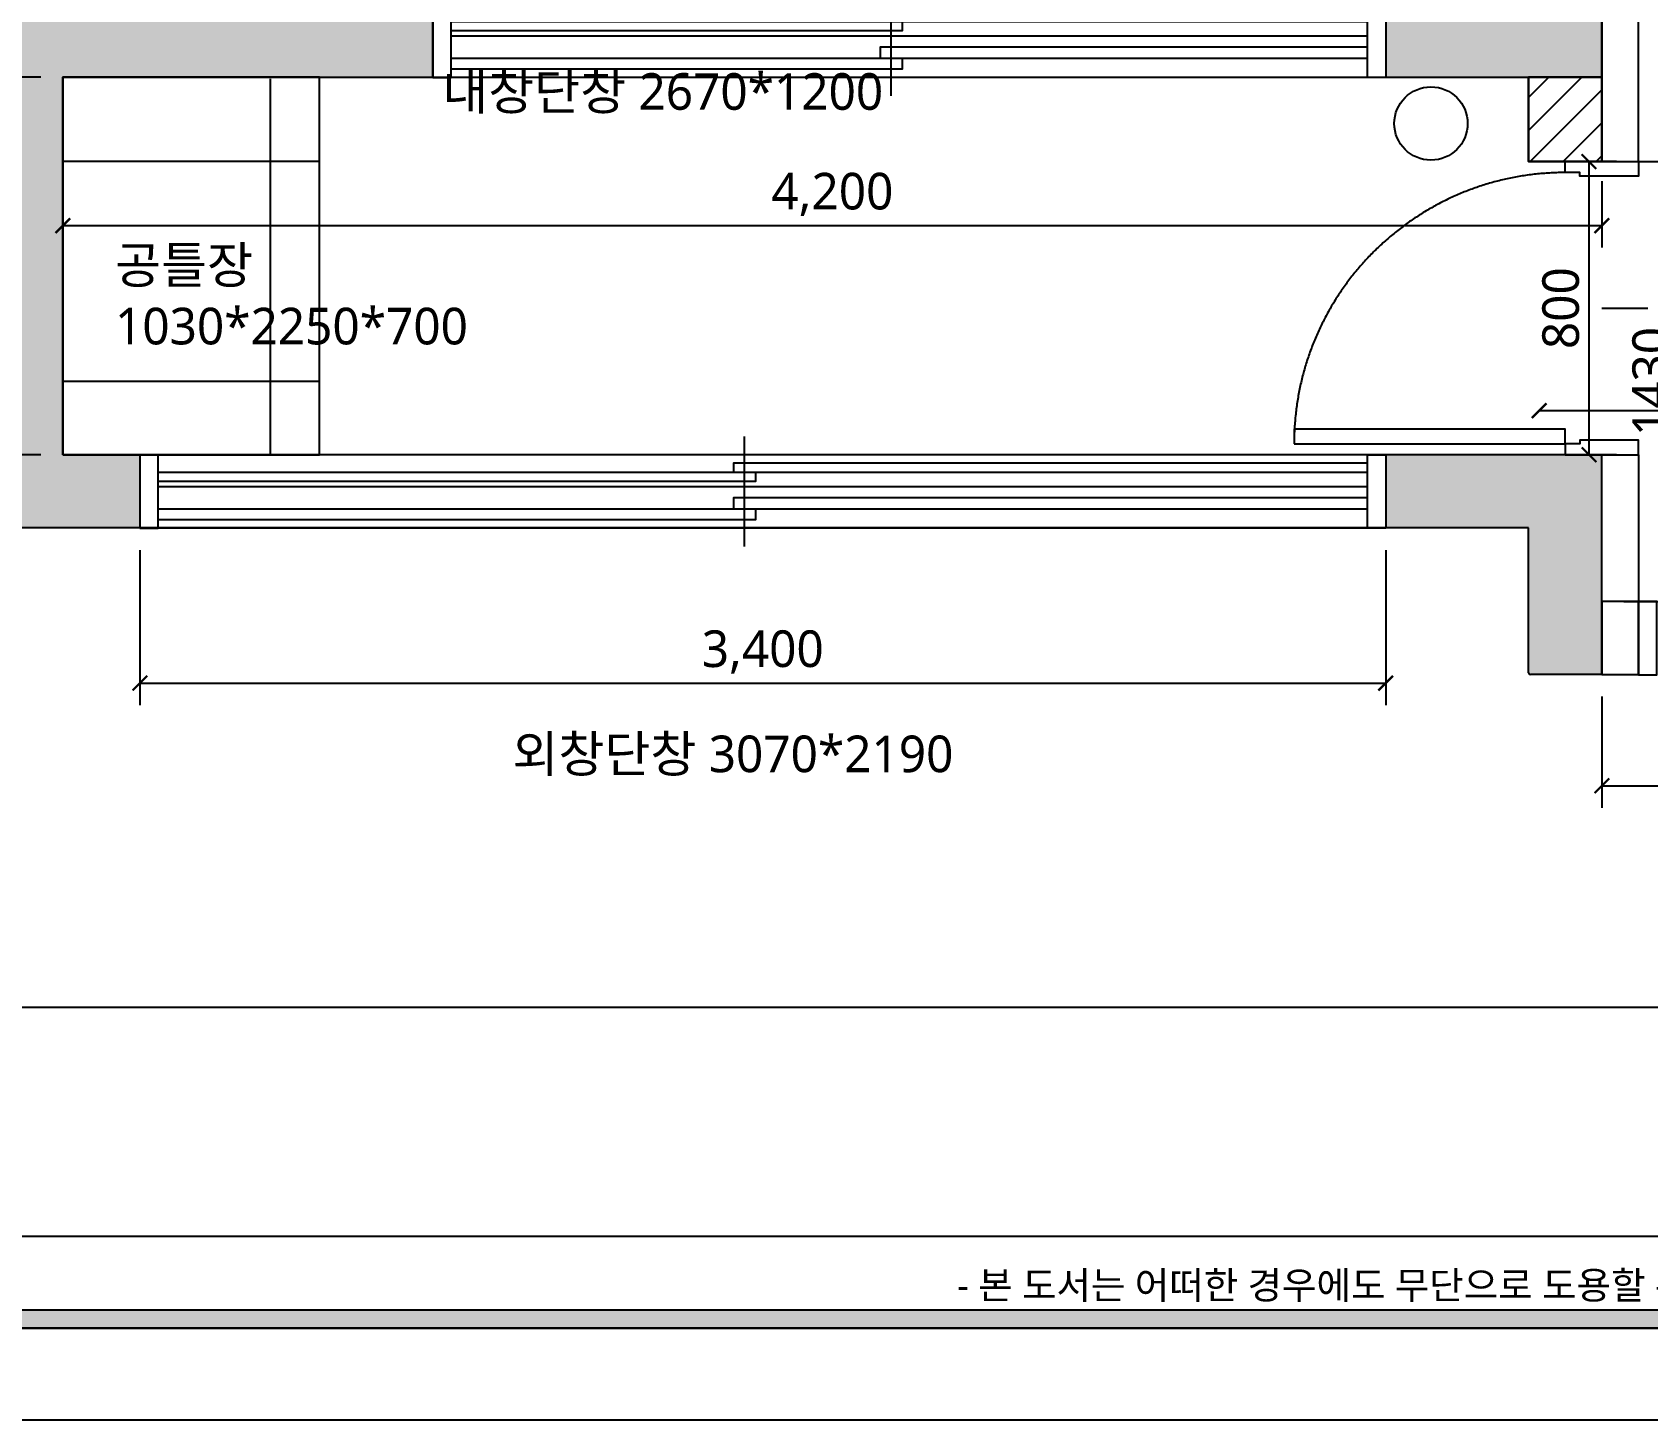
# Model space of a CAD drawing. Header units: millimetres. Extents: x 0 to 460473, y -68369 to 85219.
# Drawn here: x 221351 to 225759, y 25966 to 29752 of the extents above; entities that cross this region are included whole.
import ezdxf
from ezdxf.enums import TextEntityAlignment as Align

# ---------------------------------------------------------------- set-up
doc = ezdxf.new("R2010")
doc.units = ezdxf.units.MM
doc.header["$LTSCALE"] = 50
doc.linetypes.add('CENTER2', pattern=[28.575, 19.05, -3.175, 3.175, -3.175])
doc.linetypes.add('HIDDEN2', pattern=[0.1875, 0.125, -0.0625])
doc.layers.add('00', color=7, linetype='Continuous', lineweight=0)
for name, color, linetype in [('DIM', 7, 'Continuous'), ('FORM(YOURNAME)-11', 1, 'Continuous'), ('fur', 6, 'Continuous'), ('ha', 8, 'Continuous'), ('hid', 8, 'HIDDEN2'), ('text', 7, 'Continuous'), ('wall', 2, 'Continuous'), ('wall2', 3, 'Continuous'), ('win', 4, 'Continuous'), ('설비', 140, 'Continuous')]:
    doc.layers.add(name, color=color, linetype=linetype)
doc.styles.add('N 맑은고딕', font='malgun.ttf')
doc.styles.add('NEW 맑은고딕', font='malgun.ttf')
doc.styles.add('맑은 고딕', font='malgun.ttf')
doc.dimstyles.new('DH IN40', dxfattribs={"dimscale": 40, "dimtxt": 2.5, "dimasz": 1, "dimexe": 1.5, "dimexo": 1.5, "dimtad": 1, "dimdec": 7, "dimlunit": 6, "dimtxsty": '맑은 고딕', "dimblk": 'ARCHTICK', "dimcen": 2.5, "dimclrd": 256, "dimclre": 256, "dimclrt": 256, "dimadec": 0, "dimazin": 0, "dimtfac": 1, "dimtdec": 7, "dimtix": 1, "dimtmove": 0, "dimatfit": 3, "dimldrblk": 'ARCHTICK', "dimfxl": 1, "dimtfillclr": 1, "dimlwd": -1, "dimlwe": -1, "dimarcsym": 0})
pattern_1 = [(0, (0, 0), (0, 600), [])]

# ---------------------------------------------------------------- blocks, each defined once
blk = doc.blocks.new('FORM-PLAN')
at = {"layer": 'hid'}
h = blk.add_hatch(color=256, dxfattribs=at)
h.dxf.hatch_style = 1
h.paths.add_polyline_path([(-71444, 55115), (10556, 55115), (10556, 54915), (-71444, 54915)])
h.paths.add_polyline_path([(-71444, -2085), (10556, -2085), (10556, -2285), (-71444, -2285)])
at = {"layer": 'Defpoints', "color": 158}
blk.add_line((1346, -1285), (-71444, -1285), dxfattribs=at)
blk.add_lwpolyline([(-69444, 53115), (-64, 53115), (-64, 1215), (-69444, 1215)], close=True, dxfattribs=at)
at = {"layer": 'FORM(YOURNAME)-11', "color": 250}
blk.add_lwpolyline([(-72444, -3285), (11556, -3285), (11556, 56115), (-72444, 56115)], close=True, dxfattribs=at)
at = {"layer": 'hid', "color": 158}
blk.add_lwpolyline([(-71444, -2285), (10556, -2285), (10556, 55115), (-71444, 55115)], close=True, dxfattribs=at)
at = {"layer": 'hid'}
blk.add_lwpolyline([(-71444, -2085), (10556, -2085), (10556, -2285), (-71444, -2285)], close=True, dxfattribs=at)
at = {"layer": '00', "style": 'NEW 맑은고딕'}
for tag, p in [('1', (9905, 18188)), ('2', (9905, 17544)), ('3', (9905, 16257)), ('4', (9905, 14326)), ('5', (9905, 12009)), ('6', (9905, 9757)), ('7', (9905, 7504)), ('8', (9905, 5252)), ('9', (9905, 2999)), ('10', (5655, 811)), ('11', (9905, 747)), ('12', (5655, -1441)), ('13', (9905, -1441))]:
    blk.add_attdef(tag, text='', height=520, dxfattribs=at).set_placement(p, align=Align.MIDDLE_RIGHT)
at = {"layer": 'text', "insert": (-48464, -1667), "char_height": 300, "width": 36067.07, "attachment_point": 1, "style": 'NEW 맑은고딕'}
blk.add_mtext("- 본 도서는 어떠한 경우에도 무단으로 도용할 수 없으며 도용시 '지적재산권' 보호에 관한 법률에 의거, 법적 분쟁이 발생합니다.  또한 본 도서에 관한 모든 저작권은 당사에 있습니다. -", dxfattribs=at)
blk = doc.blocks.new('2600')
at = {"layer": 'win'}
for p, q in [((8549.2, -153771), (8549.2, -153471)), ((7239.2, -153521), (9759.2, -153521)), ((7249.2, -153608.5), (9749.2, -153608.5)), ((7249.2, -153608.5), (9749.2, -153608.5)), ((7249.2, -153721), (9749.2, -153721))]:
    blk.add_line(p, q, dxfattribs=at)
for points in [[(7199.2, -153721), (7249.2, -153721), (7249.2, -153521), (7199.2, -153521)], [(9799.2, -153721), (9749.2, -153721), (9749.2, -153521), (9799.2, -153521)]]:
    blk.add_lwpolyline(points, close=True, dxfattribs=at)
for points in [[(7249.2, -153543.5), (8579.2, -153543.5), (8579.2, -153568.5), (7249.2, -153568.5)], [(9749.2, -153568.5), (8519.2, -153568.5), (8519.2, -153593.5), (9749.2, -153593.5)], [(7249.2, -153638.5), (8579.2, -153638.5), (8579.2, -153668.5), (7249.2, -153668.5)], [(9749.2, -153668.5), (8519.2, -153668.5), (8519.2, -153698.5), (9749.2, -153698.5)]]:
    blk.add_lwpolyline(points, dxfattribs=at)
blk = doc.blocks.new('*U347')
at = {"layer": 'win', "linetype": 'Continuous', "transparency": 33554687}
for points in [[(30, 940), (30, 200), (70, 200), (70, 940)], [(0, 200), (0, 0), (40, 0), (40, 160), (30, 160), (30, 200)], [(800, 200), (800, 0), (760, 0), (760, 160), (770, 160), (770, 200)]]:
    blk.add_lwpolyline(points, close=True, dxfattribs=at)
at = {"layer": 'win', "linetype": 'CENTER2', "ltscale": 20, "transparency": 33554687}
blk.add_arc((30, 200), 740, 0, 90, dxfattribs=at)
blk = doc.blocks.new('EWEDSF')
at = {"layer": 'ha', "transparency": 33554559}
h = blk.add_hatch(color=256, dxfattribs=at)
h.dxf.hatch_style = 1
h.paths.add_polyline_path([(221644, 39079.7), (221234, 39079.7), (221234, 28399.7), (221644, 28399.7), (221644, 28599.7), (221434, 28599.7), (221434, 29629.7), (222444, 29629.7), (222444, 29829.7), (221434, 29829.7), (221434, 34179.7), (222174, 34179.7), (222174, 34379.7), (221434, 34379.7), (221434, 36479.7), (222874, 36479.7), (222874, 34379.7), (222874, 34179.7), (224134, 34179.7), (224134, 34379.7), (223224, 34379.7), (223224, 37426.7), (223974, 37426.7), (223974, 37626.7), (222874, 37626.7), (222874, 36679.7), (222054, 36679.7), (222054, 37854.7), (221434, 37854.7), (221434, 38879.7), (221644, 38879.7)])
h.paths.add_polyline_path([(221434, 37754.7), (221954, 37754.7), (221954, 37454.7), (221954, 36679.7), (221434, 36679.7), (221434, 37454.7)], flags=16)
h.paths.add_polyline_path([(224484, 39079.2), (224244, 39079.2), (224244, 38879.7), (224484, 38879.7)])
h.paths.add_polyline_path([(226084, 37626.7), (225174, 37626.7), (225174, 37426.7), (226084, 37426.7)])
h = blk.add_hatch(color=256, dxfattribs=at)
h.dxf.hatch_style = 1
h.paths.add_polyline_path([(225634, 33319.7), (225384, 33319.7), (225384, 33119.7), (225434, 33119.7), (225434, 29829.7), (225044, 29829.7), (225044, 29629.7), (225634, 29629.7)])
h = blk.add_hatch(dxfattribs=at)
h.set_pattern_fill('ANSI31', color=256, scale=20)
h.paths.add_polyline_path([(225634, 29629.7), (225434, 29629.7), (225434, 29399.7), (225634, 29399.7)])
h = blk.add_hatch(color=256, dxfattribs=at)
h.dxf.hatch_style = 1
h.paths.add_polyline_path([(225634, 28599.7), (225044, 28599.7), (225044, 28399.7), (225434, 28399.7), (225434, 28004.7, 0.414214), (225439, 27999.7), (225634, 27999.7), (225634, 28199.2)])
at = {"layer": 'ha'}
blk.add_line((225434, 29629.7), (225634, 29629.7), dxfattribs=at)
at = {"layer": 'wall', "color": 2}
for p, q in [((225634, 29629.7), (225634, 33319.7)), ((222444, 29629.7), (222444, 29829.7)), ((221434, 28599.7), (221434, 29629.7)), ((221434, 29629.7), (225634, 29629.7)), ((225634, 28599.7), (221434, 28599.7)), ((225634, 27999.7), (225634, 28599.7)), ((225434, 28399.7), (221234, 28399.7)), ((225434, 28004.7), (225434, 28399.7)), ((225634, 27999.7), (225439, 27999.7))]:
    blk.add_line(p, q, dxfattribs=at)
blk.add_arc((225439, 28004.7), 5, 180, 270, dxfattribs=at)
at = {"layer": 'wall2'}
blk.add_lwpolyline([(225634, 29629.7), (225434, 29629.7), (225434, 29399.7), (225634, 29399.7)], close=True, dxfattribs=at)
at = {"layer": 'win'}
for p, q in [((223294, 28349.2), (223294, 28649.2)), ((225004, 28599.2), (221684, 28599.2)), ((224994, 28511.7), (221694, 28511.7)), ((224994, 28511.7), (221694, 28511.7)), ((224994, 28399.2), (221694, 28399.2))]:
    blk.add_line(p, q, dxfattribs=at)
for points in [[(221644, 28399.2), (221694, 28399.2), (221694, 28599.2), (221644, 28599.2)], [(225044, 28399.2), (224994, 28399.2), (224994, 28599.2), (225044, 28599.2)], [(225734, 27999.2), (225784, 27999.2), (225784, 28199.2), (225734, 28199.2)]]:
    blk.add_lwpolyline(points, close=True, dxfattribs=at)
for points in [[(224994, 28576.7), (223264, 28576.7), (223264, 28551.7), (224994, 28551.7)], [(221694, 28551.7), (223324, 28551.7), (223324, 28526.7), (221694, 28526.7)], [(224994, 28481.7), (223264, 28481.7), (223264, 28451.7), (224994, 28451.7)], [(221694, 28451.7), (223324, 28451.7), (223324, 28421.7), (221694, 28421.7)]]:
    blk.add_lwpolyline(points, dxfattribs=at)
at = {"layer": 'win', "ltscale": 10}
blk.add_lwpolyline([(225734, 28199.2), (225634, 28199.2), (225634, 27999.7), (225734, 27999.7)], close=True, dxfattribs=at)
at = {"layer": '설비', "ltscale": 10}
blk.add_circle((225167.5, 29503.5), 100, dxfattribs=at)
at = {"layer": 'fur', "xscale": -1}
blk.add_blockref('2600', (232243.2, 183350.2), dxfattribs=at)
at = {"layer": 'win', "linetype": 'Continuous', "rotation": 90.00000000000001}
blk.add_blockref('*U347', (225734, 28599.7), dxfattribs=at)
blk = doc.blocks.new('_ArchTick')
at = {"color": 0, "linetype": 'ByBlock', "const_width": 0.15}
blk.add_lwpolyline([(-0.5, -0.5), (0.5, 0.5)], dxfattribs=at)
blk = doc.blocks.new('*D240')
at = {"layer": 'Defpoints', "color": 0, "transparency": 16777216}
for p in [(221434, 29405.9), (225634, 29405.9), (225634, 29224.8)]:
    blk.add_point(p, dxfattribs=at)
at = {"layer": 'DIM', "transparency": 16777216}
for p, q in [((221434, 29345.9), (221434, 29164.8)), ((225634, 29345.9), (225634, 29164.8)), ((221434, 29224.8), (225634, 29224.8))]:
    blk.add_line(p, q, dxfattribs=at)
at = {"layer": 'DIM', "transparency": 16777216, "xscale": 40, "yscale": 40, "zscale": 40, "rotation": 180}
blk.add_blockref('_ArchTick', (221434, 29224.8), dxfattribs=at)
at = {"layer": 'DIM', "transparency": 16777216, "xscale": 40, "yscale": 40, "zscale": 40}
blk.add_blockref('_ArchTick', (225634, 29224.8), dxfattribs=at)
at = {"layer": 'DIM', "transparency": 16777216, "insert": (223534, 29309.9), "char_height": 100, "attachment_point": 5, "style": '맑은 고딕'}
blk.add_mtext('4,200', dxfattribs=at)
blk = doc.blocks.new('*D241')
at = {"layer": 'Defpoints', "color": 0, "transparency": 16777216}
for p in [(221434, 29629.7), (221049.6, 28599.7), (221434, 28599.7)]:
    blk.add_point(p, dxfattribs=at)
at = {"layer": 'DIM', "transparency": 16777216}
for p, q in [((221374, 29629.7), (220989.6, 29629.7)), ((221049.6, 29629.7), (221049.6, 28599.7)), ((221374, 28599.7), (220989.6, 28599.7))]:
    blk.add_line(p, q, dxfattribs=at)
at = {"layer": 'DIM', "transparency": 16777216, "xscale": 40, "yscale": 40, "zscale": 40}
for p, rotation in [((221049.6, 29629.7), 90), ((221049.6, 28599.7), 270)]:
    blk.add_blockref('_ArchTick', p, dxfattribs=dict(at, rotation=rotation))
at = {"layer": 'DIM', "transparency": 16777216, "insert": (220964.2, 29114.7), "char_height": 100, "attachment_point": 5, "rotation": 90, "style": '맑은 고딕'}
blk.add_mtext('1,030', dxfattribs=at)
blk = doc.blocks.new('*D252')
at = {"layer": 'Defpoints', "color": 0, "transparency": 16777216}
for p in [(225634, 33319.7), (225634, 28199.2), (225844.7, 28199.2)]:
    blk.add_point(p, dxfattribs=at)
at = {"layer": 'DIM', "transparency": 16777216}
for p, q in [((225694, 33319.7), (225904.7, 33319.7)), ((225844.7, 33319.7), (225844.7, 28199.2)), ((225694, 28199.2), (225904.7, 28199.2))]:
    blk.add_line(p, q, dxfattribs=at)
at = {"layer": 'DIM', "transparency": 16777216, "xscale": 40, "yscale": 40, "zscale": 40}
for p, rotation in [((225844.7, 33319.7), 90), ((225844.7, 28199.2), 270)]:
    blk.add_blockref('_ArchTick', p, dxfattribs=dict(at, rotation=rotation))
at = {"layer": 'DIM', "transparency": 16777216, "insert": (225767.8, 30759.4), "char_height": 100, "attachment_point": 5, "rotation": 90, "style": '맑은 고딕'}
blk.add_mtext('5120', dxfattribs=at)
blk = doc.blocks.new('*D253')
at = {"layer": 'Defpoints', "color": 0, "transparency": 16777216}
for p in [(225634, 27999.7), (229414, 27999.7), (229414, 27696)]:
    blk.add_point(p, dxfattribs=at)
at = {"layer": 'DIM', "transparency": 16777216}
for p, q in [((225634, 27939.7), (225634, 27636)), ((229414, 27939.7), (229414, 27636)), ((225634, 27696), (229414, 27696))]:
    blk.add_line(p, q, dxfattribs=at)
at = {"layer": 'DIM', "transparency": 16777216, "xscale": 40, "yscale": 40, "zscale": 40, "rotation": 180}
blk.add_blockref('_ArchTick', (225634, 27696), dxfattribs=at)
at = {"layer": 'DIM', "transparency": 16777216, "xscale": 40, "yscale": 40, "zscale": 40}
blk.add_blockref('_ArchTick', (229414, 27696), dxfattribs=at)
at = {"layer": 'DIM', "transparency": 16777216, "insert": (227524, 27781.1), "char_height": 100, "attachment_point": 5, "style": '맑은 고딕'}
blk.add_mtext('3,780', dxfattribs=at)
blk = doc.blocks.new('*D333')
at = {"layer": 'Defpoints', "color": 0, "transparency": 16777216}
for p in [(221644, 28399.2), (225044, 28399.2), (225044, 27976.2)]:
    blk.add_point(p, dxfattribs=at)
at = {"layer": 'DIM', "transparency": 16777216}
for p, q in [((221644, 28339.2), (221644, 27916.2)), ((225044, 28339.2), (225044, 27916.2)), ((221644, 27976.2), (225044, 27976.2))]:
    blk.add_line(p, q, dxfattribs=at)
at = {"layer": 'DIM', "transparency": 16777216, "xscale": 40, "yscale": 40, "zscale": 40, "rotation": 180}
blk.add_blockref('_ArchTick', (221644, 27976.2), dxfattribs=at)
at = {"layer": 'DIM', "transparency": 16777216, "xscale": 40, "yscale": 40, "zscale": 40}
blk.add_blockref('_ArchTick', (225044, 27976.2), dxfattribs=at)
at = {"layer": 'DIM', "transparency": 16777216, "insert": (223344, 28061.2), "char_height": 100, "attachment_point": 5, "style": '맑은 고딕'}
blk.add_mtext('3,400', dxfattribs=at)
blk = doc.blocks.new('*D340')
at = {"layer": 'Defpoints', "color": 0, "transparency": 16777216}
for p in [(225634, 29399.7), (225844.7, 29399.7), (225634, 28199.2)]:
    blk.add_point(p, dxfattribs=at)
at = {"layer": 'DIM', "transparency": 16777216}
for p, q in [((225694, 29399.7), (225904.7, 29399.7)), ((225844.7, 28199.2), (225844.7, 29399.7)), ((225694, 28199.2), (225904.7, 28199.2))]:
    blk.add_line(p, q, dxfattribs=at)
at = {"layer": 'DIM', "transparency": 16777216, "xscale": 40, "yscale": 40, "zscale": 40}
for p, rotation in [((225844.7, 29399.7), 90), ((225844.7, 28199.2), 270)]:
    blk.add_blockref('_ArchTick', p, dxfattribs=dict(at, rotation=rotation))
at = {"layer": 'DIM', "transparency": 16777216, "insert": (225767.8, 28799.4), "char_height": 100, "attachment_point": 5, "rotation": 90, "style": '맑은 고딕'}
blk.add_mtext('1430', dxfattribs=at)
blk = doc.blocks.new('*D348')
at = {"layer": 'Defpoints', "color": 0, "transparency": 16777216}
for p in [(225734, 29399.7), (225598.8, 28599.7), (225734, 28599.7)]:
    blk.add_point(p, dxfattribs=at)
at = {"layer": 'DIM', "transparency": 16777216}
for p, q in [((225674, 29399.7), (225538.8, 29399.7)), ((225598.8, 29399.7), (225598.8, 28599.7)), ((225674, 28599.7), (225538.8, 28599.7))]:
    blk.add_line(p, q, dxfattribs=at)
at = {"layer": 'DIM', "transparency": 16777216, "xscale": 40, "yscale": 40, "zscale": 40}
for p, rotation in [((225598.8, 29399.7), 90), ((225598.8, 28599.7), 270)]:
    blk.add_blockref('_ArchTick', p, dxfattribs=dict(at, rotation=rotation))
at = {"layer": 'DIM', "transparency": 16777216, "insert": (225522.1, 28999.7), "char_height": 100, "attachment_point": 5, "rotation": 90, "style": '맑은 고딕'}
blk.add_mtext('800', dxfattribs=at)

msp = doc.modelspace()

# ---------------------------------------------------------------- hatches: boundary and pattern name
at = {"layer": 'ha', "transparency": 33554559}
h = msp.add_hatch(dxfattribs=at)
h.set_pattern_fill('_USER', color=256, scale=600, pattern_type=0)
h.set_pattern_definition(pattern_1)
h.paths.add_polyline_path([(224794.60704259, 28599.695099, -0.0236624311), (224795.08055634, 28669.695099), (224793.99868442, 28669.695099), (224793.99868442, 28629.695099, -0.4142135624), (225533.99868442, 29369.695099), (225433.99868442, 29399.695099), (225433.99868442, 29629.695099), (225167.45886213, 29603.50406136, -0.4142135624), (225267.45886213, 29503.50406136, -1), (225067.45886213, 29503.50406136, -0.4142135624), (225167.45886213, 29603.50406136), (222133.99868442, 29624.78444629), (222133.99868442, 28599.695099)], flags=17)
h.paths.add_polyline_path([(224794.60704259, 28599.695099, -0.0236624311), (224795.08055634, 28669.695099), (224793.99868442, 28669.695099), (224793.99868442, 28629.695099, -0.4142135624), (225533.99868442, 29369.695099), (225433.99868442, 29399.695099), (225433.99868442, 29629.695099), (225167.45886213, 29603.50406136, -0.4142135624), (225267.45886213, 29503.50406136, -1), (225067.45886213, 29503.50406136, -0.4142135624), (225167.45886213, 29603.50406136), (221433.99868442, 29629.695099), (221433.99868442, 28599.695099)])
h.paths.add_polyline_path([(223342.93210833, 29209.69408157), (223729.88863007, 29209.69408157), (223729.88863007, 29444.74842939), (223342.93210833, 29444.74842939)], flags=24)
h.paths.add_polyline_path([(222424.90901051, 29462.26011727), (223752.49053224, 29462.26011727), (223752.49053224, 29697.31446509), (222424.90901051, 29697.31446509)], flags=9)
h.paths.add_polyline_path([(221536.67325737, 28821.0949894), (222547.81456172, 28821.0949894), (222547.81456172, 29224.98991694), (221536.67325737, 29224.98991694)], flags=24)
h = msp.add_hatch(dxfattribs=at)
h.set_pattern_fill('_USER', color=256, scale=600, pattern_type=0)
h.set_pattern_definition(pattern_1)
h.paths.add_polyline_path([(224794.60704259, 28599.695099, -0.0236624311), (224795.08055634, 28669.695099), (224793.99868442, 28669.695099), (224793.99868442, 28629.695099, -0.4142135624), (225533.99868442, 29369.695099), (225433.99868442, 29399.695099), (225433.99868442, 29629.695099), (225167.45886213, 29603.50406136, -0.4142135624), (225267.45886213, 29503.50406136, -1), (225067.45886213, 29503.50406136, -0.4142135624), (225167.45886213, 29603.50406136), (222133.99868442, 29624.78444629), (222133.99868442, 28599.695099)], flags=17)
h.paths.add_polyline_path([(224794.60704259, 28599.695099, -0.0236624311), (224795.08055634, 28669.695099), (224793.99868442, 28669.695099), (224793.99868442, 28629.695099, -0.4142135624), (225533.99868442, 29369.695099), (225433.99868442, 29399.695099), (225433.99868442, 29629.695099), (225167.45886213, 29603.50406136, -0.4142135624), (225267.45886213, 29503.50406136, -1), (225067.45886213, 29503.50406136, -0.4142135624), (225167.45886213, 29603.50406136), (221433.99868442, 29629.695099), (221433.99868442, 28599.695099)])
h.paths.add_polyline_path([(222424.90901051, 29462.26011727), (223752.49053224, 29462.26011727), (223752.49053224, 29697.31446509), (222424.90901051, 29697.31446509)], flags=9)
h.paths.add_polyline_path([(221536.67325737, 28821.0949894), (222547.81456172, 28821.0949894), (222547.81456172, 29224.98991694), (221536.67325737, 29224.98991694)], flags=24)
h = msp.add_hatch(dxfattribs=at)
h.set_pattern_fill('_USER', color=256, scale=600, angle=90, pattern_type=0)
h.set_pattern_definition([(90, (0, 0), (-600, 4e-14), [])])
h.paths.add_polyline_path([(224794.60704259, 28599.695099, -0.0236624311), (224795.08055634, 28669.695099), (224793.99868442, 28669.695099), (224793.99868442, 28629.695099, -0.4142135624), (225533.99868442, 29369.695099), (225433.99868442, 29399.695099), (225433.99868442, 29629.695099), (225167.45886213, 29603.50406136, -0.4142135624), (225267.45886213, 29503.50406136, -1), (225067.45886213, 29503.50406136, -0.4142135624), (225167.45886213, 29603.50406136), (222133.99868442, 29624.78444629), (222133.99868442, 28599.695099)], flags=17)
h.paths.add_polyline_path([(224794.60704259, 28599.695099, -0.0236624311), (224795.08055634, 28669.695099), (224793.99868442, 28669.695099), (224793.99868442, 28629.695099, -0.4142135624), (225533.99868442, 29369.695099), (225433.99868442, 29399.695099), (225433.99868442, 29629.695099), (225167.45886213, 29603.50406136, -0.4142135624), (225267.45886213, 29503.50406136, -1), (225067.45886213, 29503.50406136, -0.4142135624), (225167.45886213, 29603.50406136), (221433.99868442, 29629.695099), (221433.99868442, 28599.695099)])
h.paths.add_polyline_path([(223342.93210833, 29209.69408157), (223729.88863007, 29209.69408157), (223729.88863007, 29444.74842939), (223342.93210833, 29444.74842939)], flags=24)
h.paths.add_polyline_path([(222424.90901051, 29462.26011727), (223752.49053224, 29462.26011727), (223752.49053224, 29697.31446509), (222424.90901051, 29697.31446509)], flags=9)
h.paths.add_polyline_path([(221536.67325737, 28821.0949894), (222547.81456172, 28821.0949894), (222547.81456172, 29224.98991694), (221536.67325737, 29224.98991694)], flags=24)
at = {"layer": 'ha', "true_color": 0xcd2027, "transparency": 33554559}
h = msp.add_hatch(dxfattribs=at)
h.set_pattern_fill('ANSI31', color=242, scale=20)
h.paths.add_polyline_path([(225633.99868442, 29399.695099), (225633.99868442, 29629.695099), (225433.99868442, 29629.695099), (225433.99868442, 29399.695099)])

# ---------------------------------------------------------------- linework, layer by layer
at = {"layer": 'fur'}
msp.add_lwpolyline([(221433.99868442, 28599.695099), (222133.99868442, 28599.695099), (222133.99868442, 29629.695099), (221433.99868442, 29629.695099)], close=True, dxfattribs=at)
at = {"layer": 'hid', "ltscale": 20}
msp.add_line((225633.99868442, 28999.19557438), (229433.99865146, 28999.19557438), dxfattribs=at)
at = {"layer": 'wall2'}
for points in [[(225733.99868442, 33319.695099), (225633.99868442, 33319.695099), (225633.99868442, 29399.695099), (225733.99868442, 29399.695099)], [(225433.99868442, 29629.695099), (225633.99868442, 29629.695099), (225633.99868442, 29399.695099), (225433.99868442, 29399.695099)], [(225733.99868442, 28199.19557438), (225633.99868442, 28199.19557438), (225633.99868442, 28599.695099), (225733.99868442, 28599.695099)]]:
    msp.add_lwpolyline(points, close=True, dxfattribs=at)

# ---------------------------------------------------------------- block references
at = {"xscale": 0.2500000000000001, "yscale": 0.2500000000000001, "zscale": 0.2500000000000001}
msp.add_blockref('FORM-PLAN', (235991.00267181, 26787.35975435), dxfattribs=at)
at = {"layer": 'ha'}
msp.add_blockref('EWEDSF', (0, 0), dxfattribs=at)

# ---------------------------------------------------------------- texts
at = {"layer": 'text', "char_height": 100, "attachment_point": 1, "style": 'N 맑은고딕'}
for s, insert in [('내창단창 2670*1200', (222468.99868442, 29640.92859553)), ('공틀장\\P1030*2250*700', (221576.27923563, 29167.38122128)), ('외창단창 3070*2190', (222660.63809591, 27833.2407452))]:
    msp.add_mtext_dynamic_manual_height_columns(s, width=2503.2681092748, gutter_width=500, heights=[0], dxfattribs=dict(at, insert=insert))

# ---------------------------------------------------------------- dimensions: what is measured, and where the dimension line sits
at = {"layer": 'DIM'}
for base, p1, p2, text, picture, middle in [((225844.70808735, 28199.19557438), (225633.99868442, 33319.695099), (225633.99868442, 28199.19557438), '5120', '*D252', (225767.77194605, 30759.44533669)), ((225844.70808736, 29399.695099), (225633.99868442, 28199.19557438), (225633.99868442, 29399.695099), '1430', '*D340', (225767.77194605, 28799.44533669))]:
    dim = msp.add_linear_dim(base=base, p1=p1, p2=p2, angle=90, text=text, dimstyle='DH IN40', dxfattribs=at)
    dim.commit()
    dim.dimension.update_dxf_attribs({"geometry": picture, "text_midpoint": middle})
for base, p1, p2, picture, middle in [((221049.5505542624, 28599.695099002), (221433.9986844184, 29629.695099002), (221433.9986844184, 28599.695099002), '*D241', (220964.2244673058, 29114.695099002)), ((225598.8123242549, 28599.6950990021), (225733.9986844184, 29399.6950990021), (225733.9986844184, 28599.695099002), '*D348', (225522.1479220809, 28999.695099002))]:
    dim = msp.add_linear_dim(base=base, p1=p1, p2=p2, angle=90, dimstyle='DH IN40', dxfattribs=at)
    dim.commit()
    dim.dimension.update_dxf_attribs({"geometry": picture, "text_midpoint": middle})
for base, p1, p2, picture, middle in [((225633.9986844184, 29224.8435380874), (221433.9986844184, 29405.8790632996), (225633.9986844184, 29405.8790632996), '*D240', (223533.9986844184, 29309.8978859135)), ((225043.9986844184, 27976.1836557549), (221643.9986844184, 28399.1955743813), (225043.9986844184, 28399.1955743813), '*D333', (223343.9986844184, 28061.238003581)), ((229413.9986844184, 27696.0310828676), (225633.9986844184, 27999.695099002), (229413.9986844184, 27999.695099002), '*D253', (227523.9986844184, 27781.0854306937))]:
    dim = msp.add_linear_dim(base=base, p1=p1, p2=p2, dimstyle='DH IN40', dxfattribs=at)
    dim.commit()
    dim.dimension.update_dxf_attribs({"geometry": picture, "text_midpoint": middle})

# ---------------------------------------------------------------- leaders
msp.add_leader([(225463.01673415, 28720.00865501), (226151.21652595, 28720.00865501)], dimstyle='DH IN40', override={"dimgap": 0.625, "dimtad": 0}, dxfattribs=at)

doc.saveas('drawing.dxf')
